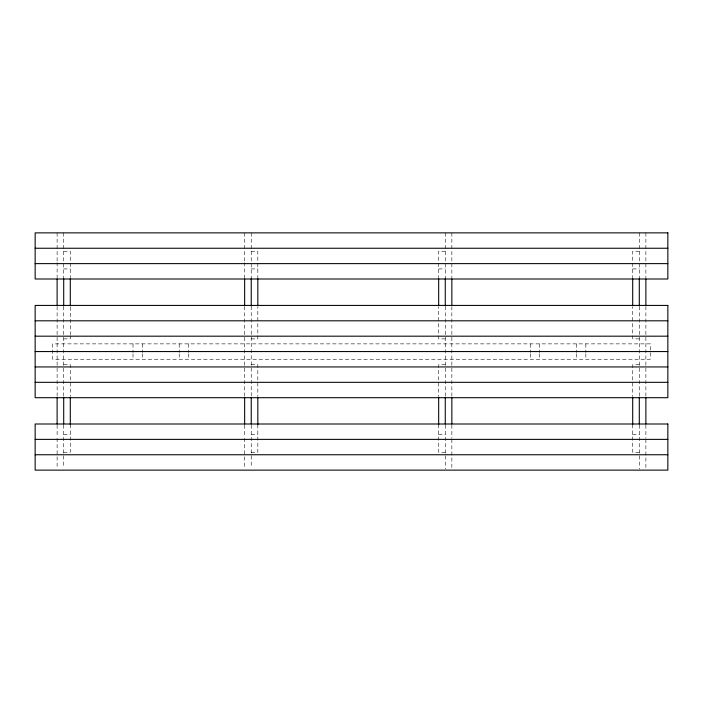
<?xml version="1.0" encoding="UTF-8"?>
<svg xmlns="http://www.w3.org/2000/svg" width="703" height="703" viewBox="0 0 703 703"><rect width="100%" height="100%" fill="white"/><g stroke="black" fill="none" stroke-linecap="round" stroke-linejoin="round"><path stroke-width="0.53" stroke-dasharray="3.52 2.64" d="M63.709 251.252L70.3 251.252L70.3 277.667M251.235 251.252L257.825 251.252L257.825 277.667M445.263 251.252L438.672 251.252L438.672 277.667M639.291 251.252L632.7 251.252L632.7 277.667M63.709 268.924L70.3 268.924M251.235 268.924L257.825 268.924M438.672 268.924L445.263 268.924M632.7 268.924L639.291 268.924M63.709 338.864L70.3 338.864L70.3 335.586M251.235 338.864L257.825 338.864L257.825 306.983M445.263 338.872L438.672 338.872L438.672 306.983M639.291 338.872L632.7 338.872L632.7 306.983M63.709 364.646L70.3 364.646L70.3 396.527M251.235 364.646L257.825 364.646L257.825 396.527M445.263 364.646L438.672 364.646L438.672 396.527M639.291 364.646L632.7 364.646L632.7 396.527M63.709 434.586L70.3 434.586M251.235 434.586L257.825 434.586M438.672 434.586L445.263 434.586M632.7 434.586L639.291 434.586M63.709 452.257L70.3 452.257L70.3 424.937M251.235 452.257L257.825 452.257L257.825 424.937M445.263 452.257L438.672 452.257L438.672 424.937M639.291 452.257L632.7 452.257L632.7 424.937M645.881 232.869L645.881 262.527M645.881 263.625L645.881 277.905M645.881 306.464L645.881 397.696M645.881 425.095L645.881 438.277M645.881 439.375L645.881 469.033M639.291 232.869L639.291 277.905M639.291 306.464L639.291 396.597M639.291 424.937L639.291 469.033M585.836 343.872L585.836 352.66M585.836 353.758L585.836 359.251M576.513 343.872L576.513 352.66M576.513 353.758L576.513 359.251M539.623 343.872L539.623 352.66M539.623 353.758L539.623 359.251M530.378 343.872L530.378 352.66M530.378 353.758L530.378 359.251M451.853 232.869L451.853 262.527M451.853 263.625L451.853 277.905M451.853 306.464L451.853 397.696M451.853 425.095L451.853 438.277M451.853 439.375L451.853 469.033M445.263 232.869L445.263 277.905M445.263 306.464L445.263 396.597M445.263 424.937L445.263 469.033M251.235 232.869L251.235 277.905M251.235 306.271L251.235 396.597M251.235 424.937L251.235 467.934M244.644 232.869L244.644 261.428M244.644 262.527L244.644 277.905M244.644 306.464L244.644 397.696M244.644 425.095L244.644 437.178M244.644 438.277L244.644 467.934M188.466 343.872L188.466 352.66M188.466 353.758L188.466 359.251M179.221 343.872L179.221 352.66M179.221 353.758L179.221 359.251M142.331 343.872L142.331 352.66M142.331 353.758L142.331 359.251M133.008 343.872L133.008 352.66M133.008 353.758L133.008 359.251M70.3 306.983L70.3 334.707M63.709 232.869L63.709 277.905M63.709 306.464L63.709 396.597M63.709 424.937L63.709 467.934M57.119 232.869L57.119 261.428M57.119 262.527L57.119 277.905M57.119 306.464L57.119 397.696M57.119 425.095L57.119 437.178M57.119 438.277L57.119 467.934M650.275 343.872L52.725 343.872L52.725 359.251L650.275 359.251L650.275 343.872"/><path stroke-width="1.05" d="M35.15 248.247L667.85 248.247M35.15 263.625L667.85 263.625M35.15 320.805L667.85 320.805M35.15 336.183L667.85 336.183M35.15 351.562L667.85 351.562M35.15 366.94L667.85 366.94M35.15 382.318L667.85 382.318M35.15 439.375L667.85 439.375M35.15 454.753L667.85 454.753M645.881 279.003L645.881 305.366M645.881 397.634L645.881 423.997M639.291 278.573L639.291 305.893M639.291 397.617L639.291 423.997M632.7 278.573L632.7 305.893M632.7 397.423L632.7 424.744M451.853 279.003L451.853 305.366M451.853 397.634L451.853 423.997M445.263 278.573L445.263 305.893M445.263 397.617L445.263 423.997M438.672 278.573L438.672 305.893M438.672 397.423L438.672 424.744M257.825 278.573L257.825 305.893M257.825 397.423L257.825 424.744M251.235 278.573L251.235 305.893M251.235 397.617L251.235 423.997M244.644 279.003L244.644 305.366M244.644 397.634L244.644 423.997M70.3 278.573L70.3 305.893M70.3 397.423L70.3 424.744M63.709 278.573L63.709 305.893M63.709 397.617L63.709 423.997M57.119 279.003L57.119 305.366M57.119 397.634L57.119 423.997M667.85 232.869L35.15 232.869L35.15 279.003L667.85 279.003L667.85 232.869M667.85 305.427L35.15 305.427L35.15 397.696L667.85 397.696L667.85 305.427M667.85 423.997L35.15 423.997L35.15 470.131L667.85 470.131L667.85 423.997"/></g></svg>
